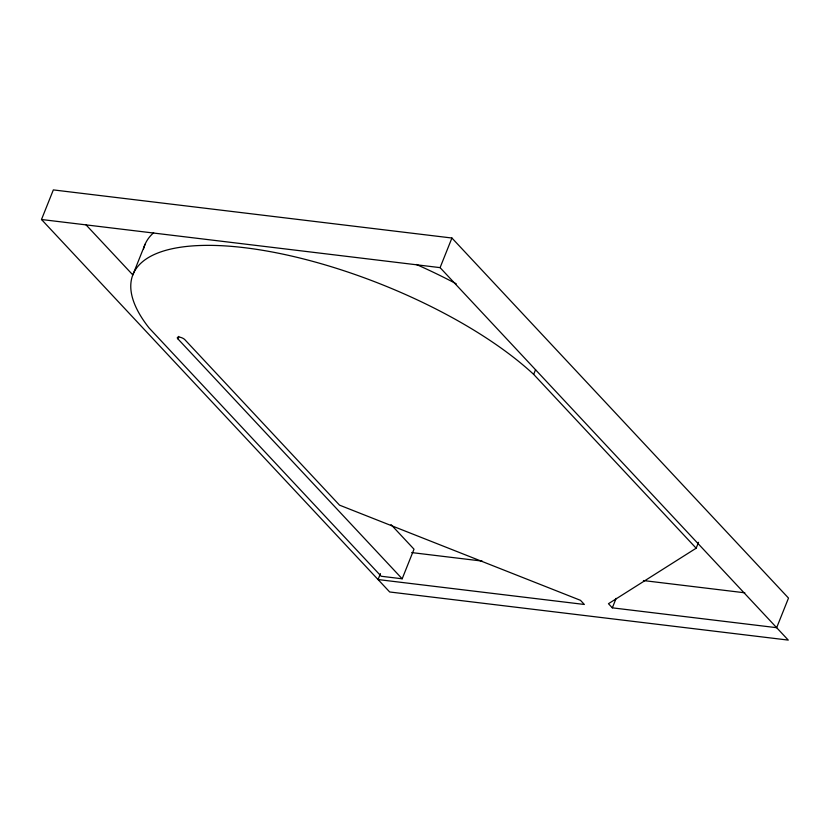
<?xml version="1.0" encoding="UTF-8"?>
<svg xmlns="http://www.w3.org/2000/svg" width="830" height="830" viewBox="0 0 830 830"><rect width="100%" height="100%" fill="white"/><g stroke="black" fill="none" stroke-linecap="round" stroke-linejoin="round"><path stroke-width="1.25" d="M41.5 219.504L440.087 267.634L788.261 640.096L389.675 591.977L41.5 219.504L53.338 189.904L451.925 238.023L788.5 598.077L776.662 627.688L612.333 607.84L608.463 603.701L696.163 548.205L698.528 542.291M133.267 273.827L145.105 244.217M391.044 524.612L414.014 549.19L402.177 578.79L177.796 338.764L178.741 336.399M440.087 267.634L451.925 238.023M380.441 573.634L378.075 579.558L584.362 604.468L580.492 600.329L339.532 505.148L184.789 339.605A4.264 1.504 21.8 0 0 179.353 337.115A4.264 1.504 21.8 0 0 177.796 338.764M696.163 548.205L533.68 374.392L535.578 369.651M612.333 607.84L616.119 598.368M411.69 552.583L482.168 561.09M643.426 580.554L744.852 592.807M402.177 578.79L381.198 576.259L149.078 327.954A235.43 83.218 21.8 0 1 244.663 247.714A235.43 83.218 21.8 0 1 533.68 374.392M86.03 224.868L132.852 274.948M143.538 248.876A235.43 83.218 21.8 0 1 153.664 232.732M416.349 264.459A235.43 83.218 21.8 0 1 456.241 283.787"/></g></svg>
